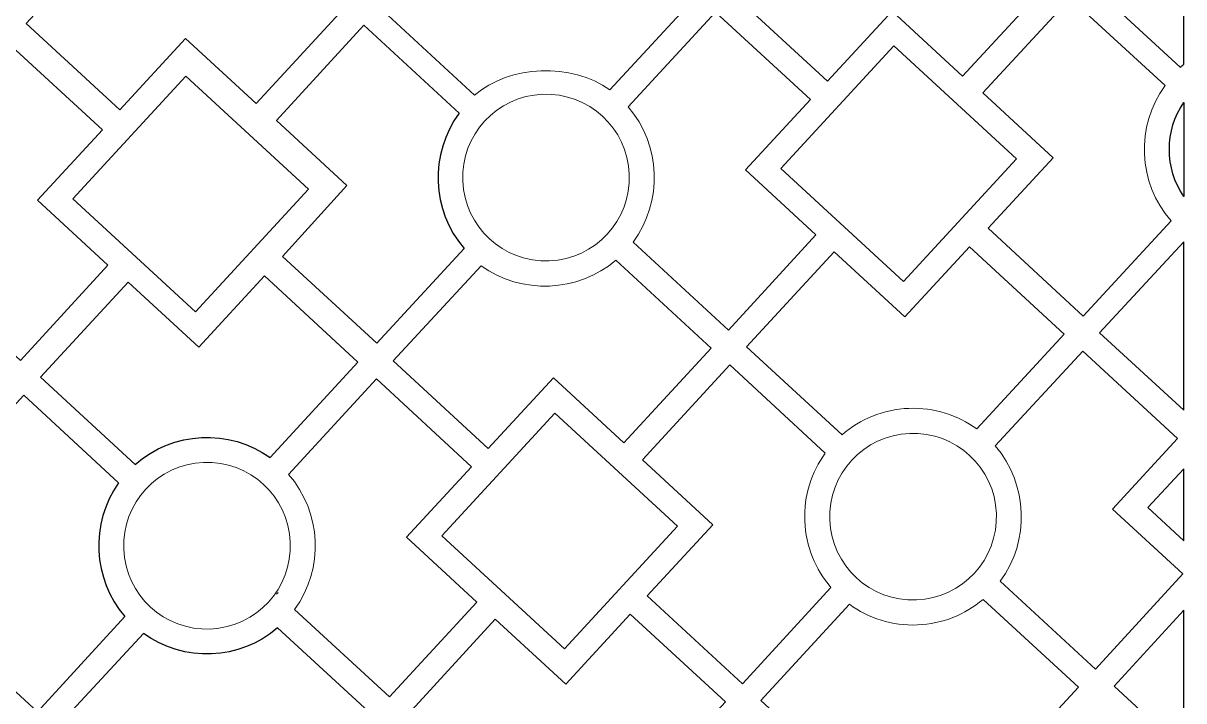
# Model space of a CAD drawing. Header units: centimetres. Extents: x -125 to 125, y -110 to 110.
# Drawn here: x -74.1 to -4.5, y -74.7 to -34 of the extents above; entities that cross this region are included whole.
import ezdxf

# ---------------------------------------------------------------- set-up
doc = ezdxf.new("R2010")
doc.units = ezdxf.units.CM
doc.header["$MEASUREMENT"] = 0
doc.layers.add('layer 1', color=7, linetype='Continuous')

msp = doc.modelspace()

# ---------------------------------------------------------------- linework, layer by layer
at = {"layer": 'layer 1', "color": 114}
for points, knots in [([(-4.53775, -26.33424), (-4.53775, -26.33424), (-4.53775, -36.50116), (-4.53775, -36.50116), (-4.53775, -36.50116), (-4.61071, -36.55868), (-4.68239, -36.61773), (-4.75274, -36.67824), (-4.75274, -36.67824), (-4.75274, -36.67824), (-10.44076, -31.43288), (-10.44076, -31.43288), (-10.44076, -31.43288), (-10.44076, -31.43288), (-5.1869, -25.73559), (-5.1869, -25.73559), (-5.1869, -25.73559), (-5.1869, -25.73559), (-4.53775, -26.33424), (-4.53775, -26.33424)], [0, 0, 0, 0, 0.16666667, 0.16666667, 0.16666667, 0.16666667, 0.33333333, 0.33333333, 0.33333333, 0.33333333, 0.5, 0.5, 0.5, 0.5, 0.66666667, 0.66666667, 0.66666667, 0.66666667, 1, 1, 1, 1]), ([(-68.3436, -39.23679), (-68.3436, -39.23679), (-73.95554, -34.06162), (-73.95554, -34.06162), (-73.95554, -34.06162), (-73.95554, -34.06162), (-68.71015, -28.37351), (-68.71015, -28.37351), (-68.71015, -28.37351), (-66.25058, -30.16453), (-62.81491, -29.98965), (-60.54923, -27.95649), (-60.54923, -27.95649), (-60.54923, -27.95649), (-54.90561, -33.16104), (-54.90561, -33.16104), (-54.90561, -33.16104), (-54.90561, -33.16104), (-60.15948, -38.85833), (-60.15948, -38.85833), (-60.15948, -38.85833), (-60.15948, -38.85833), (-64.39374, -34.95359), (-64.39374, -34.95359), (-64.39374, -34.95359), (-64.39374, -34.95359), (-68.3436, -39.23679), (-68.3436, -39.23679)], [0, 0, 0, 0, 0.125, 0.125, 0.125, 0.125, 0.25, 0.25, 0.25, 0.25, 0.375, 0.375, 0.375, 0.375, 0.5, 0.5, 0.5, 0.5, 0.625, 0.625, 0.625, 0.625, 0.75, 0.75, 0.75, 0.75, 1, 1, 1, 1]), ([(-58.58928, -48.01952), (-58.58928, -48.01952), (-52.9367, -53.23219), (-52.9367, -53.23219), (-52.9367, -53.23219), (-52.9367, -53.23219), (-47.69227, -47.54525), (-47.69227, -47.54525), (-47.69227, -47.54525), (-49.66217, -45.26041), (-49.78681, -41.85674), (-47.98856, -39.43385), (-47.98856, -39.43385), (-47.98856, -39.43385), (-53.70903, -34.15859), (-53.70903, -34.15859), (-53.70903, -34.15859), (-53.70903, -34.15859), (-58.94843, -39.86921), (-58.94843, -39.86921), (-58.94843, -39.86921), (-58.94843, -39.86921), (-54.72865, -43.76059), (-54.72865, -43.76059), (-54.72865, -43.76059), (-54.72865, -43.76059), (-58.58928, -48.01952), (-58.58928, -48.01952)], [0, 0, 0, 0, 0.125, 0.125, 0.125, 0.125, 0.25, 0.25, 0.25, 0.25, 0.375, 0.375, 0.375, 0.375, 0.5, 0.5, 0.5, 0.5, 0.625, 0.625, 0.625, 0.625, 0.75, 0.75, 0.75, 0.75, 1, 1, 1, 1]), ([(-4.53775, -38.78249), (-5.69413, -40.47201), (-5.69276, -42.73823), (-4.53776, -44.42463), (-4.53776, -44.42463), (-4.53776, -44.42463), (-4.53775, -38.78249), (-4.53775, -38.78249)], [0, 0, 0, 0, 0.33333333, 0.33333333, 0.33333333, 0.33333333, 1, 1, 1, 1]), ([(-4.53774, -47.15475), (-4.53774, -47.15475), (-4.53775, -57.25171), (-4.53775, -57.25171), (-4.53775, -57.25171), (-4.53775, -57.25171), (-9.5839, -52.59828), (-9.5839, -52.59828), (-9.5839, -52.59828), (-9.5839, -52.59828), (-4.53774, -47.15475), (-4.53774, -47.15475)], [0, 0, 0, 0, 0.25, 0.25, 0.25, 0.25, 0.5, 0.5, 0.5, 0.5, 1, 1, 1, 1]), ([(-67.41188, -60.49783), (-67.41188, -60.49783), (-73.09694, -55.25522), (-73.09694, -55.25522), (-73.09694, -55.25522), (-73.09694, -55.25522), (-67.84307, -49.55793), (-67.84307, -49.55793), (-67.84307, -49.55793), (-67.84307, -49.55793), (-63.60881, -53.46267), (-63.60881, -53.46267), (-63.60881, -53.46267), (-63.60881, -53.46267), (-59.67227, -49.19391), (-59.67227, -49.19391), (-59.67227, -49.19391), (-59.67227, -49.19391), (-54.06035, -54.3691), (-54.06035, -54.3691), (-54.06035, -54.3691), (-54.06035, -54.3691), (-59.33095, -60.08461), (-59.33095, -60.08461), (-59.33095, -60.08461), (-61.7736, -58.33528), (-65.15915, -58.50777), (-67.41188, -60.49783)], [0, 0, 0, 0, 0.125, 0.125, 0.125, 0.125, 0.25, 0.25, 0.25, 0.25, 0.375, 0.375, 0.375, 0.375, 0.5, 0.5, 0.5, 0.5, 0.625, 0.625, 0.625, 0.625, 0.75, 0.75, 0.75, 0.75, 1, 1, 1, 1]), ([(-78.94607, -70.11305), (-78.94607, -70.11305), (-73.27948, -75.33864), (-73.27948, -75.33864), (-73.27948, -75.33864), (-73.27948, -75.33864), (-68.02987, -69.6217), (-68.02987, -69.6217), (-68.02987, -69.6217), (-69.97439, -67.37449), (-70.13395, -64.03236), (-68.41306, -61.61067), (-68.41306, -61.61067), (-68.41306, -61.61067), (-74.10047, -56.34346), (-74.10047, -56.34346), (-74.10047, -56.34346), (-74.10047, -56.34346), (-79.36745, -62.05491), (-79.36745, -62.05491), (-79.36745, -62.05491), (-79.36745, -62.05491), (-75.12384, -65.96826), (-75.12384, -65.96826), (-75.12384, -65.96826), (-75.12384, -65.96826), (-78.94607, -70.11305), (-78.94607, -70.11305)], [0, 0, 0, 0, 0.125, 0.125, 0.125, 0.125, 0.25, 0.25, 0.25, 0.25, 0.375, 0.375, 0.375, 0.375, 0.5, 0.5, 0.5, 0.5, 0.625, 0.625, 0.625, 0.625, 0.75, 0.75, 0.75, 0.75, 1, 1, 1, 1]), ([(-4.53775, -65.07082), (-4.53775, -65.07082), (-6.6888, -63.08719), (-6.6888, -63.08719), (-6.6888, -63.08719), (-6.6888, -63.08719), (-4.53774, -60.7546), (-4.53774, -60.7546), (-4.53774, -60.7546), (-4.53774, -60.7546), (-4.53775, -65.07082), (-4.53775, -65.07082)], [0, 0, 0, 0, 0.25, 0.25, 0.25, 0.25, 0.5, 0.5, 0.5, 0.5, 1, 1, 1, 1]), ([(-4.53775, -69.23129), (-4.53775, -69.23129), (-4.53774, -77.65047), (-4.53774, -77.65047), (-4.53774, -77.65047), (-4.53774, -77.65047), (-8.71642, -73.80007), (-8.71642, -73.80007), (-8.71642, -73.80007), (-8.71642, -73.80007), (-4.53775, -69.23129), (-4.53775, -69.23129)], [0, 0, 0, 0, 0.25, 0.25, 0.25, 0.25, 0.5, 0.5, 0.5, 0.5, 1, 1, 1, 1]), ([(-62.61897, -77.39402), (-62.61897, -77.39402), (-66.49399, -81.59608), (-66.49399, -81.59608), (-66.49399, -81.59608), (-66.49399, -81.59608), (-72.19125, -76.34219), (-72.19125, -76.34219), (-72.19125, -76.34219), (-72.19125, -76.34219), (-66.92738, -70.63405), (-66.92738, -70.63405), (-66.92738, -70.63405), (-64.50877, -72.39044), (-61.14278, -72.25193), (-58.87664, -70.30283), (-58.87664, -70.30283), (-58.87664, -70.30283), (-53.17454, -75.56118), (-53.17454, -75.56118), (-53.17454, -75.56118), (-53.17454, -75.56118), (-58.4284, -81.25847), (-58.4284, -81.25847), (-58.4284, -81.25847), (-58.4284, -81.25847), (-62.61897, -77.39402), (-62.61897, -77.39402)], [0, 0, 0, 0, 0.125, 0.125, 0.125, 0.125, 0.25, 0.25, 0.25, 0.25, 0.375, 0.375, 0.375, 0.375, 0.5, 0.5, 0.5, 0.5, 0.625, 0.625, 0.625, 0.625, 0.75, 0.75, 0.75, 0.75, 1, 1, 1, 1])]:
    msp.add_open_spline(points, degree=3, knots=knots, dxfattribs=at)
at = {"layer": 'layer 1', "color": 250, "lineweight": 9}
for points, knots in [([(-4.53775, -26.33424), (-4.53775, -26.33424), (-4.53775, -36.50116), (-4.53775, -36.50116), (-4.53775, -36.50116), (-4.61071, -36.55868), (-4.68239, -36.61773), (-4.75274, -36.67824), (-4.75274, -36.67824), (-4.75274, -36.67824), (-10.44076, -31.43288), (-10.44076, -31.43288), (-10.44076, -31.43288), (-10.44076, -31.43288), (-5.1869, -25.73559), (-5.1869, -25.73559), (-5.1869, -25.73559), (-5.1869, -25.73559), (-4.53775, -26.33424), (-4.53775, -26.33424)], [0, 0, 0, 0, 0.16666667, 0.16666667, 0.16666667, 0.16666667, 0.33333333, 0.33333333, 0.33333333, 0.33333333, 0.5, 0.5, 0.5, 0.5, 0.66666667, 0.66666667, 0.66666667, 0.66666667, 1, 1, 1, 1]), ([(-68.3436, -39.23679), (-68.3436, -39.23679), (-73.95554, -34.06162), (-73.95554, -34.06162), (-73.95554, -34.06162), (-73.95554, -34.06162), (-68.71015, -28.37351), (-68.71015, -28.37351), (-68.71015, -28.37351), (-66.25058, -30.16453), (-62.81491, -29.98965), (-60.54923, -27.95649), (-60.54923, -27.95649), (-60.54923, -27.95649), (-54.90561, -33.16104), (-54.90561, -33.16104), (-54.90561, -33.16104), (-54.90561, -33.16104), (-60.15948, -38.85833), (-60.15948, -38.85833), (-60.15948, -38.85833), (-60.15948, -38.85833), (-64.39374, -34.95359), (-64.39374, -34.95359), (-64.39374, -34.95359), (-64.39374, -34.95359), (-68.3436, -39.23679), (-68.3436, -39.23679)], [0, 0, 0, 0, 0.125, 0.125, 0.125, 0.125, 0.25, 0.25, 0.25, 0.25, 0.375, 0.375, 0.375, 0.375, 0.5, 0.5, 0.5, 0.5, 0.625, 0.625, 0.625, 0.625, 0.75, 0.75, 0.75, 0.75, 1, 1, 1, 1]), ([(-58.58928, -48.01952), (-58.58928, -48.01952), (-52.9367, -53.23219), (-52.9367, -53.23219), (-52.9367, -53.23219), (-52.9367, -53.23219), (-47.69227, -47.54525), (-47.69227, -47.54525), (-47.69227, -47.54525), (-49.66217, -45.26041), (-49.78681, -41.85674), (-47.98856, -39.43385), (-47.98856, -39.43385), (-47.98856, -39.43385), (-53.70903, -34.15859), (-53.70903, -34.15859), (-53.70903, -34.15859), (-53.70903, -34.15859), (-58.94843, -39.86921), (-58.94843, -39.86921), (-58.94843, -39.86921), (-58.94843, -39.86921), (-54.72865, -43.76059), (-54.72865, -43.76059), (-54.72865, -43.76059), (-54.72865, -43.76059), (-58.58928, -48.01952), (-58.58928, -48.01952)], [0, 0, 0, 0, 0.125, 0.125, 0.125, 0.125, 0.25, 0.25, 0.25, 0.25, 0.375, 0.375, 0.375, 0.375, 0.5, 0.5, 0.5, 0.5, 0.625, 0.625, 0.625, 0.625, 0.75, 0.75, 0.75, 0.75, 1, 1, 1, 1]), ([(-4.53775, -38.78249), (-5.69413, -40.47201), (-5.69276, -42.73823), (-4.53776, -44.42463), (-4.53776, -44.42463), (-4.53776, -44.42463), (-4.53775, -38.78249), (-4.53775, -38.78249)], [0, 0, 0, 0, 0.33333333, 0.33333333, 0.33333333, 0.33333333, 1, 1, 1, 1]), ([(-4.53774, -47.15475), (-4.53774, -47.15475), (-4.53775, -57.25171), (-4.53775, -57.25171), (-4.53775, -57.25171), (-4.53775, -57.25171), (-9.5839, -52.59828), (-9.5839, -52.59828), (-9.5839, -52.59828), (-9.5839, -52.59828), (-4.53774, -47.15475), (-4.53774, -47.15475)], [0, 0, 0, 0, 0.25, 0.25, 0.25, 0.25, 0.5, 0.5, 0.5, 0.5, 1, 1, 1, 1]), ([(-67.41188, -60.49783), (-67.41188, -60.49783), (-73.09694, -55.25522), (-73.09694, -55.25522), (-73.09694, -55.25522), (-73.09694, -55.25522), (-67.84307, -49.55793), (-67.84307, -49.55793), (-67.84307, -49.55793), (-67.84307, -49.55793), (-63.60881, -53.46267), (-63.60881, -53.46267), (-63.60881, -53.46267), (-63.60881, -53.46267), (-59.67227, -49.19391), (-59.67227, -49.19391), (-59.67227, -49.19391), (-59.67227, -49.19391), (-54.06035, -54.3691), (-54.06035, -54.3691), (-54.06035, -54.3691), (-54.06035, -54.3691), (-59.33095, -60.08461), (-59.33095, -60.08461), (-59.33095, -60.08461), (-61.7736, -58.33528), (-65.15915, -58.50777), (-67.41188, -60.49783)], [0, 0, 0, 0, 0.125, 0.125, 0.125, 0.125, 0.25, 0.25, 0.25, 0.25, 0.375, 0.375, 0.375, 0.375, 0.5, 0.5, 0.5, 0.5, 0.625, 0.625, 0.625, 0.625, 0.75, 0.75, 0.75, 0.75, 1, 1, 1, 1]), ([(-78.94607, -70.11305), (-78.94607, -70.11305), (-73.27948, -75.33864), (-73.27948, -75.33864), (-73.27948, -75.33864), (-73.27948, -75.33864), (-68.02987, -69.6217), (-68.02987, -69.6217), (-68.02987, -69.6217), (-69.97439, -67.37449), (-70.13395, -64.03236), (-68.41306, -61.61067), (-68.41306, -61.61067), (-68.41306, -61.61067), (-74.10047, -56.34346), (-74.10047, -56.34346), (-74.10047, -56.34346), (-74.10047, -56.34346), (-79.36745, -62.05491), (-79.36745, -62.05491), (-79.36745, -62.05491), (-79.36745, -62.05491), (-75.12384, -65.96826), (-75.12384, -65.96826), (-75.12384, -65.96826), (-75.12384, -65.96826), (-78.94607, -70.11305), (-78.94607, -70.11305)], [0, 0, 0, 0, 0.125, 0.125, 0.125, 0.125, 0.25, 0.25, 0.25, 0.25, 0.375, 0.375, 0.375, 0.375, 0.5, 0.5, 0.5, 0.5, 0.625, 0.625, 0.625, 0.625, 0.75, 0.75, 0.75, 0.75, 1, 1, 1, 1]), ([(-4.53775, -65.07082), (-4.53775, -65.07082), (-6.6888, -63.08719), (-6.6888, -63.08719), (-6.6888, -63.08719), (-6.6888, -63.08719), (-4.53774, -60.7546), (-4.53774, -60.7546), (-4.53774, -60.7546), (-4.53774, -60.7546), (-4.53775, -65.07082), (-4.53775, -65.07082)], [0, 0, 0, 0, 0.25, 0.25, 0.25, 0.25, 0.5, 0.5, 0.5, 0.5, 1, 1, 1, 1]), ([(-4.53775, -69.23129), (-4.53775, -69.23129), (-4.53774, -77.65047), (-4.53774, -77.65047), (-4.53774, -77.65047), (-4.53774, -77.65047), (-8.71642, -73.80007), (-8.71642, -73.80007), (-8.71642, -73.80007), (-8.71642, -73.80007), (-4.53775, -69.23129), (-4.53775, -69.23129)], [0, 0, 0, 0, 0.25, 0.25, 0.25, 0.25, 0.5, 0.5, 0.5, 0.5, 1, 1, 1, 1]), ([(-62.61897, -77.39402), (-62.61897, -77.39402), (-66.49399, -81.59608), (-66.49399, -81.59608), (-66.49399, -81.59608), (-66.49399, -81.59608), (-72.19125, -76.34219), (-72.19125, -76.34219), (-72.19125, -76.34219), (-72.19125, -76.34219), (-66.92738, -70.63405), (-66.92738, -70.63405), (-66.92738, -70.63405), (-64.50877, -72.39044), (-61.14278, -72.25193), (-58.87664, -70.30283), (-58.87664, -70.30283), (-58.87664, -70.30283), (-53.17454, -75.56118), (-53.17454, -75.56118), (-53.17454, -75.56118), (-53.17454, -75.56118), (-58.4284, -81.25847), (-58.4284, -81.25847), (-58.4284, -81.25847), (-58.4284, -81.25847), (-62.61897, -77.39402), (-62.61897, -77.39402)], [0, 0, 0, 0, 0.125, 0.125, 0.125, 0.125, 0.25, 0.25, 0.25, 0.25, 0.375, 0.375, 0.375, 0.375, 0.5, 0.5, 0.5, 0.5, 0.625, 0.625, 0.625, 0.625, 0.75, 0.75, 0.75, 0.75, 1, 1, 1, 1])]:
    msp.add_open_spline(points, degree=3, knots=knots, dxfattribs=at)
at = {"layer": 'layer 1', "color": 114, "lineweight": 9}
for points, knots in [([(-31.59612, -32.2616), (-31.59612, -32.2616), (-26.35029, -26.5739), (-26.35029, -26.5739), (-26.35029, -26.5739), (-25.20877, -27.40513), (-23.78962, -27.87209), (-22.26947, -27.81164), (-22.26947, -27.81164), (-20.80657, -27.75345), (-19.39004, -27.19117), (-18.27576, -26.248), (-18.27576, -26.248), (-18.27576, -26.248), (-12.56035, -31.5187), (-12.56035, -31.5187), (-12.56035, -31.5187), (-12.56035, -31.5187), (-17.80589, -37.20784), (-17.80589, -37.20784), (-17.80589, -37.20784), (-17.80589, -37.20784), (-22.03431, -33.3085), (-22.03431, -33.3085), (-22.03431, -33.3085), (-22.03431, -33.3085), (-25.90696, -37.508), (-25.90696, -37.508), (-25.90696, -37.508), (-25.90696, -37.508), (-31.59612, -32.2616), (-31.59612, -32.2616)], [0, 0, 0, 0, 0.11111111, 0.11111111, 0.11111111, 0.11111111, 0.22222222, 0.22222222, 0.22222222, 0.22222222, 0.33333333, 0.33333333, 0.33333333, 0.33333333, 0.44444444, 0.44444444, 0.44444444, 0.44444444, 0.55555556, 0.55555556, 0.55555556, 0.55555556, 0.66666667, 0.66666667, 0.66666667, 0.66666667, 0.77777778, 0.77777778, 0.77777778, 0.77777778, 1, 1, 1, 1]), ([(-33.71486, -32.34736), (-33.71486, -32.34736), (-39.43017, -27.07684), (-39.43017, -27.07684), (-39.43017, -27.07684), (-39.43017, -27.07684), (-43.31161, -31.28582), (-43.31161, -31.28582), (-43.31161, -31.28582), (-43.31161, -31.28582), (-47.54003, -27.38648), (-47.54003, -27.38648), (-47.54003, -27.38648), (-47.54003, -27.38648), (-52.78603, -33.07522), (-52.78603, -33.07522), (-52.78603, -33.07522), (-52.78603, -33.07522), (-47.07061, -38.34592), (-47.07061, -38.34592), (-47.07061, -38.34592), (-44.93916, -36.54176), (-41.24955, -36.36844), (-38.96025, -38.03547), (-38.96025, -38.03547), (-38.96025, -38.03547), (-33.71486, -32.34736), (-33.71486, -32.34736)], [0, 0, 0, 0, 0.125, 0.125, 0.125, 0.125, 0.25, 0.25, 0.25, 0.25, 0.375, 0.375, 0.375, 0.375, 0.5, 0.5, 0.5, 0.5, 0.625, 0.625, 0.625, 0.625, 0.75, 0.75, 0.75, 0.75, 1, 1, 1, 1]), ([(-16.2606, -46.33528), (-16.2606, -46.33528), (-10.57668, -51.60364), (-10.57668, -51.60364), (-10.57668, -51.60364), (-10.57668, -51.60364), (-5.3014, -45.88317), (-5.3014, -45.88317), (-5.3014, -45.88317), (-7.28965, -43.61359), (-7.44059, -40.21099), (-5.66184, -37.77438), (-5.66184, -37.77438), (-5.66184, -37.77438), (-11.34886, -32.53003), (-11.34886, -32.53003), (-11.34886, -32.53003), (-11.34886, -32.53003), (-16.59485, -38.21874), (-16.59485, -38.21874), (-16.59485, -38.21874), (-16.59485, -38.21874), (-12.36922, -42.1155), (-12.36922, -42.1155), (-12.36922, -42.1155), (-12.36922, -42.1155), (-16.2606, -46.33528), (-16.2606, -46.33528)], [0, 0, 0, 0, 0.125, 0.125, 0.125, 0.125, 0.25, 0.25, 0.25, 0.25, 0.375, 0.375, 0.375, 0.375, 0.5, 0.5, 0.5, 0.5, 0.625, 0.625, 0.625, 0.625, 0.75, 0.75, 0.75, 0.75, 1, 1, 1, 1]), ([(-26.60083, -46.7277), (-26.60083, -46.7277), (-31.84022, -52.43832), (-31.84022, -52.43832), (-31.84022, -52.43832), (-31.84022, -52.43832), (-37.5607, -47.16306), (-37.5607, -47.16306), (-37.5607, -47.16306), (-35.76244, -44.74017), (-35.88708, -41.3365), (-37.85699, -39.05166), (-37.85699, -39.05166), (-37.85699, -39.05166), (-32.61256, -33.36472), (-32.61256, -33.36472), (-32.61256, -33.36472), (-32.61256, -33.36472), (-26.92385, -38.6107), (-26.92385, -38.6107), (-26.92385, -38.6107), (-26.92385, -38.6107), (-30.82061, -42.83632), (-30.82061, -42.83632), (-30.82061, -42.83632), (-30.82061, -42.83632), (-26.60083, -46.7277), (-26.60083, -46.7277)], [0, 0, 0, 0, 0.125, 0.125, 0.125, 0.125, 0.25, 0.25, 0.25, 0.25, 0.375, 0.375, 0.375, 0.375, 0.5, 0.5, 0.5, 0.5, 0.625, 0.625, 0.625, 0.625, 0.75, 0.75, 0.75, 0.75, 1, 1, 1, 1]), ([(-69.05412, -48.54705), (-69.05412, -48.54705), (-74.29351, -54.25767), (-74.29351, -54.25767), (-74.29351, -54.25767), (-74.29351, -54.25767), (-80.01399, -48.98241), (-80.01399, -48.98241), (-80.01399, -48.98241), (-78.21573, -46.55952), (-78.34037, -43.15585), (-80.31028, -40.87101), (-80.31028, -40.87101), (-80.31028, -40.87101), (-75.06585, -35.18407), (-75.06585, -35.18407), (-75.06585, -35.18407), (-75.06585, -35.18407), (-69.37713, -40.43005), (-69.37713, -40.43005), (-69.37713, -40.43005), (-69.37713, -40.43005), (-73.2739, -44.65567), (-73.2739, -44.65567), (-73.2739, -44.65567), (-73.2739, -44.65567), (-69.05412, -48.54705), (-69.05412, -48.54705)], [0, 0, 0, 0, 0.125, 0.125, 0.125, 0.125, 0.25, 0.25, 0.25, 0.25, 0.375, 0.375, 0.375, 0.375, 0.5, 0.5, 0.5, 0.5, 0.625, 0.625, 0.625, 0.625, 0.75, 0.75, 0.75, 0.75, 1, 1, 1, 1]), ([(-21.9218, -35.39917), (-21.9218, -35.39917), (-28.70102, -42.75051), (-28.70102, -42.75051), (-28.70102, -42.75051), (-28.70102, -42.75051), (-21.34968, -49.52973), (-21.34968, -49.52973), (-21.34968, -49.52973), (-21.34968, -49.52973), (-14.57046, -42.17838), (-14.57046, -42.17838), (-14.57046, -42.17838), (-14.57046, -42.17838), (-21.9218, -35.39917), (-21.9218, -35.39917)], [0, 0, 0, 0, 0.2, 0.2, 0.2, 0.2, 0.4, 0.4, 0.4, 0.4, 0.6, 0.6, 0.6, 0.6, 1, 1, 1, 1]), ([(-64.37509, -37.21852), (-64.37509, -37.21852), (-71.15431, -44.56986), (-71.15431, -44.56986), (-71.15431, -44.56986), (-71.15431, -44.56986), (-63.80297, -51.34908), (-63.80297, -51.34908), (-63.80297, -51.34908), (-63.80297, -51.34908), (-57.02375, -43.99773), (-57.02375, -43.99773), (-57.02375, -43.99773), (-57.02375, -43.99773), (-64.37509, -37.21852), (-64.37509, -37.21852)], [0, 0, 0, 0, 0.2, 0.2, 0.2, 0.2, 0.4, 0.4, 0.4, 0.4, 0.6, 0.6, 0.6, 0.6, 1, 1, 1, 1]), ([(-47.77885, -43.49127), (-47.66915, -46.25005), (-45.34291, -48.39837), (-42.58413, -48.28866), (-42.58413, -48.28866), (-39.82535, -48.17896), (-37.67705, -45.85272), (-37.78675, -43.09394), (-37.78675, -43.09394), (-37.89645, -40.33517), (-40.22269, -38.18685), (-42.98147, -38.29656), (-42.98147, -38.29656), (-45.74025, -38.40626), (-47.88855, -40.73251), (-47.77885, -43.49127)], [0, 0, 0, 0, 0.2, 0.2, 0.2, 0.2, 0.4, 0.4, 0.4, 0.4, 0.6, 0.6, 0.6, 0.6, 1, 1, 1, 1]), ([(-11.70263, -52.68404), (-11.70263, -52.68404), (-17.3858, -47.44398), (-17.3858, -47.44398), (-17.3858, -47.44398), (-17.3858, -47.44398), (-21.26386, -51.64931), (-21.26386, -51.64931), (-21.26386, -51.64931), (-21.26386, -51.64931), (-25.49813, -47.74457), (-25.49813, -47.74457), (-25.49813, -47.74457), (-25.49813, -47.74457), (-30.75199, -53.44186), (-30.75199, -53.44186), (-30.75199, -53.44186), (-30.75199, -53.44186), (-25.02952, -58.71907), (-25.02952, -58.71907), (-25.02952, -58.71907), (-23.95324, -57.78428), (-22.56372, -57.19547), (-21.02884, -57.13442), (-21.02884, -57.13442), (-19.50869, -57.07396), (-18.08954, -57.54092), (-16.94803, -58.37215), (-16.94803, -58.37215), (-16.94803, -58.37215), (-11.70263, -52.68404), (-11.70263, -52.68404)], [0, 0, 0, 0, 0.11111111, 0.11111111, 0.11111111, 0.11111111, 0.22222222, 0.22222222, 0.22222222, 0.22222222, 0.33333333, 0.33333333, 0.33333333, 0.33333333, 0.44444444, 0.44444444, 0.44444444, 0.44444444, 0.55555556, 0.55555556, 0.55555556, 0.55555556, 0.66666667, 0.66666667, 0.66666667, 0.66666667, 0.77777778, 0.77777778, 0.77777778, 0.77777778, 1, 1, 1, 1]), ([(-46.68092, -48.57956), (-44.26353, -50.32829), (-40.86344, -50.18385), (-38.58699, -48.25698), (-38.58699, -48.25698), (-38.58699, -48.25698), (-32.87158, -53.52768), (-32.87158, -53.52768), (-32.87158, -53.52768), (-32.87158, -53.52768), (-38.10719, -59.20517), (-38.10719, -59.20517), (-38.10719, -59.20517), (-38.10719, -59.20517), (-42.33878, -55.30291), (-42.33878, -55.30291), (-42.33878, -55.30291), (-42.33878, -55.30291), (-46.24351, -59.53718), (-46.24351, -59.53718), (-46.24351, -59.53718), (-46.24351, -59.53718), (-51.94077, -54.28329), (-51.94077, -54.28329), (-51.94077, -54.28329), (-51.94077, -54.28329), (-46.68092, -48.57956), (-46.68092, -48.57956)], [0, 0, 0, 0, 0.125, 0.125, 0.125, 0.125, 0.25, 0.25, 0.25, 0.25, 0.375, 0.375, 0.375, 0.375, 0.5, 0.5, 0.5, 0.5, 0.625, 0.625, 0.625, 0.625, 0.75, 0.75, 0.75, 0.75, 1, 1, 1, 1]), ([(-4.5886, -67.06438), (-4.5886, -67.06438), (-9.828, -72.775), (-9.828, -72.775), (-9.828, -72.775), (-9.828, -72.775), (-15.54847, -67.49974), (-15.54847, -67.49974), (-15.54847, -67.49974), (-13.75022, -65.07685), (-13.87486, -61.67318), (-15.84476, -59.38834), (-15.84476, -59.38834), (-15.84476, -59.38834), (-10.60033, -53.7014), (-10.60033, -53.7014), (-10.60033, -53.7014), (-10.60033, -53.7014), (-4.91162, -58.94738), (-4.91162, -58.94738), (-4.91162, -58.94738), (-4.91162, -58.94738), (-8.80838, -63.173), (-8.80838, -63.173), (-8.80838, -63.173), (-8.80838, -63.173), (-4.5886, -67.06438), (-4.5886, -67.06438)], [0, 0, 0, 0, 0.125, 0.125, 0.125, 0.125, 0.25, 0.25, 0.25, 0.25, 0.375, 0.375, 0.375, 0.375, 0.5, 0.5, 0.5, 0.5, 0.625, 0.625, 0.625, 0.625, 0.75, 0.75, 0.75, 0.75, 1, 1, 1, 1]), ([(-36.71375, -68.37942), (-36.71375, -68.37942), (-30.9981, -73.65025), (-30.9981, -73.65025), (-30.9981, -73.65025), (-30.9981, -73.65025), (-25.69357, -67.87352), (-25.69357, -67.87352), (-25.69357, -67.87352), (-26.62096, -66.79929), (-27.20467, -65.41542), (-27.26545, -63.88755), (-27.26545, -63.88755), (-27.32562, -62.37483), (-26.86359, -60.96206), (-26.03995, -59.82344), (-26.03995, -59.82344), (-26.03995, -59.82344), (-31.75553, -54.5301), (-31.75553, -54.5301), (-31.75553, -54.5301), (-31.75553, -54.5301), (-37.00449, -60.22206), (-37.00449, -60.22206), (-37.00449, -60.22206), (-37.00449, -60.22206), (-32.78203, -64.11589), (-32.78203, -64.11589), (-32.78203, -64.11589), (-32.78203, -64.11589), (-36.71375, -68.37942), (-36.71375, -68.37942)], [0, 0, 0, 0, 0.11111111, 0.11111111, 0.11111111, 0.11111111, 0.22222222, 0.22222222, 0.22222222, 0.22222222, 0.33333333, 0.33333333, 0.33333333, 0.33333333, 0.44444444, 0.44444444, 0.44444444, 0.44444444, 0.55555556, 0.55555556, 0.55555556, 0.55555556, 0.66666667, 0.66666667, 0.66666667, 0.66666667, 0.77777778, 0.77777778, 0.77777778, 0.77777778, 1, 1, 1, 1]), ([(-47.26039, -60.63987), (-47.26039, -60.63987), (-52.94431, -55.37151), (-52.94431, -55.37151), (-52.94431, -55.37151), (-52.94431, -55.37151), (-58.21958, -61.09198), (-58.21958, -61.09198), (-58.21958, -61.09198), (-56.23134, -63.36156), (-56.0804, -66.76416), (-57.85914, -69.20078), (-57.85914, -69.20078), (-57.85914, -69.20078), (-52.17213, -74.44512), (-52.17213, -74.44512), (-52.17213, -74.44512), (-52.17213, -74.44512), (-46.92614, -68.75642), (-46.92614, -68.75642), (-46.92614, -68.75642), (-46.92614, -68.75642), (-51.15176, -64.85965), (-51.15176, -64.85965), (-51.15176, -64.85965), (-51.15176, -64.85965), (-47.26039, -60.63987), (-47.26039, -60.63987)], [0, 0, 0, 0, 0.125, 0.125, 0.125, 0.125, 0.25, 0.25, 0.25, 0.25, 0.375, 0.375, 0.375, 0.375, 0.5, 0.5, 0.5, 0.5, 0.625, 0.625, 0.625, 0.625, 0.75, 0.75, 0.75, 0.75, 1, 1, 1, 1]), ([(-41.68084, -71.55305), (-41.68084, -71.55305), (-49.03218, -64.77384), (-49.03218, -64.77384), (-49.03218, -64.77384), (-49.03218, -64.77384), (-42.25296, -57.42249), (-42.25296, -57.42249), (-42.25296, -57.42249), (-42.25296, -57.42249), (-34.90162, -64.20171), (-34.90162, -64.20171), (-34.90162, -64.20171), (-34.90162, -64.20171), (-41.68084, -71.55305), (-41.68084, -71.55305)], [0, 0, 0, 0, 0.2, 0.2, 0.2, 0.2, 0.4, 0.4, 0.4, 0.4, 0.6, 0.6, 0.6, 0.6, 1, 1, 1, 1]), ([(-25.76663, -63.82795), (-25.65692, -66.58673), (-23.33069, -68.73505), (-20.57191, -68.62534), (-20.57191, -68.62534), (-17.81313, -68.51564), (-15.66483, -66.1894), (-15.77452, -63.43062), (-15.77452, -63.43062), (-15.88423, -60.67185), (-18.21046, -58.52353), (-20.96925, -58.63324), (-20.96925, -58.63324), (-23.72803, -58.74294), (-25.87633, -61.06919), (-25.76663, -63.82795)], [0, 0, 0, 0, 0.2, 0.2, 0.2, 0.2, 0.4, 0.4, 0.4, 0.4, 0.6, 0.6, 0.6, 0.6, 1, 1, 1, 1]), ([(-68.10745, -65.57783), (-68.22113, -62.81921), (-66.07619, -60.48986), (-63.31757, -60.37617), (-63.31757, -60.37617), (-60.55895, -60.26249), (-58.22962, -62.40743), (-58.11593, -65.16605), (-58.11593, -65.16605), (-58.00225, -67.92466), (-60.14719, -70.25401), (-62.90581, -70.3677), (-62.90581, -70.3677), (-65.66443, -70.48138), (-67.99376, -68.33643), (-68.10745, -65.57783)], [0, 0, 0, 0, 0.2, 0.2, 0.2, 0.2, 0.4, 0.4, 0.4, 0.4, 0.6, 0.6, 0.6, 0.6, 1, 1, 1, 1]), ([(-24.59208, -68.88719), (-23.45076, -69.71794), (-22.03201, -70.18461), (-20.51231, -70.12416), (-20.51231, -70.12416), (-19.00729, -70.0643), (-17.64201, -69.49702), (-16.57477, -68.59366), (-16.57477, -68.59366), (-16.57477, -68.59366), (-10.85935, -73.86436), (-10.85935, -73.86436), (-10.85935, -73.86436), (-10.85935, -73.86436), (-16.10324, -79.55083), (-16.10324, -79.55083), (-16.10324, -79.55083), (-16.10324, -79.55083), (-20.30788, -75.67342), (-20.30788, -75.67342), (-20.30788, -75.67342), (-20.30788, -75.67342), (-24.21261, -79.90769), (-24.21261, -79.90769), (-24.21261, -79.90769), (-24.21261, -79.90769), (-29.90987, -74.6538), (-29.90987, -74.6538), (-29.90987, -74.6538), (-29.90987, -74.6538), (-24.59208, -68.88719), (-24.59208, -68.88719)], [0, 0, 0, 0, 0.11111111, 0.11111111, 0.11111111, 0.11111111, 0.22222222, 0.22222222, 0.22222222, 0.22222222, 0.33333333, 0.33333333, 0.33333333, 0.33333333, 0.44444444, 0.44444444, 0.44444444, 0.44444444, 0.55555556, 0.55555556, 0.55555556, 0.55555556, 0.66666667, 0.66666667, 0.66666667, 0.66666667, 0.77777778, 0.77777778, 0.77777778, 0.77777778, 1, 1, 1, 1]), ([(-51.05495, -75.47536), (-51.05495, -75.47536), (-45.33954, -80.74605), (-45.33954, -80.74605), (-45.33954, -80.74605), (-43.0559, -78.8131), (-39.72359, -78.71947), (-37.30006, -80.45512), (-37.30006, -80.45512), (-37.30006, -80.45512), (-32.02945, -74.73962), (-32.02945, -74.73962), (-32.02945, -74.73962), (-32.02945, -74.73962), (-37.73061, -69.48214), (-37.73061, -69.48214), (-37.73061, -69.48214), (-37.73061, -69.48214), (-41.59502, -73.67264), (-41.59502, -73.67264), (-41.59502, -73.67264), (-41.59502, -73.67264), (-45.82344, -69.7733), (-45.82344, -69.7733), (-45.82344, -69.7733), (-45.82344, -69.7733), (-51.05495, -75.47536), (-51.05495, -75.47536)], [0, 0, 0, 0, 0.125, 0.125, 0.125, 0.125, 0.25, 0.25, 0.25, 0.25, 0.375, 0.375, 0.375, 0.375, 0.5, 0.5, 0.5, 0.5, 0.625, 0.625, 0.625, 0.625, 0.75, 0.75, 0.75, 0.75, 1, 1, 1, 1])]:
    msp.add_open_spline(points, degree=3, knots=knots, dxfattribs=at)
at = {"layer": 'layer 1', "color": 250, "lineweight": 9}
msp.add_open_spline([(-58.8493, -68.18168), (-58.8493, -68.18168), (-58.94167, -68.28186), (-58.94167, -68.28186)], degree=3, dxfattribs=at)

doc.saveas('drawing.dxf')
